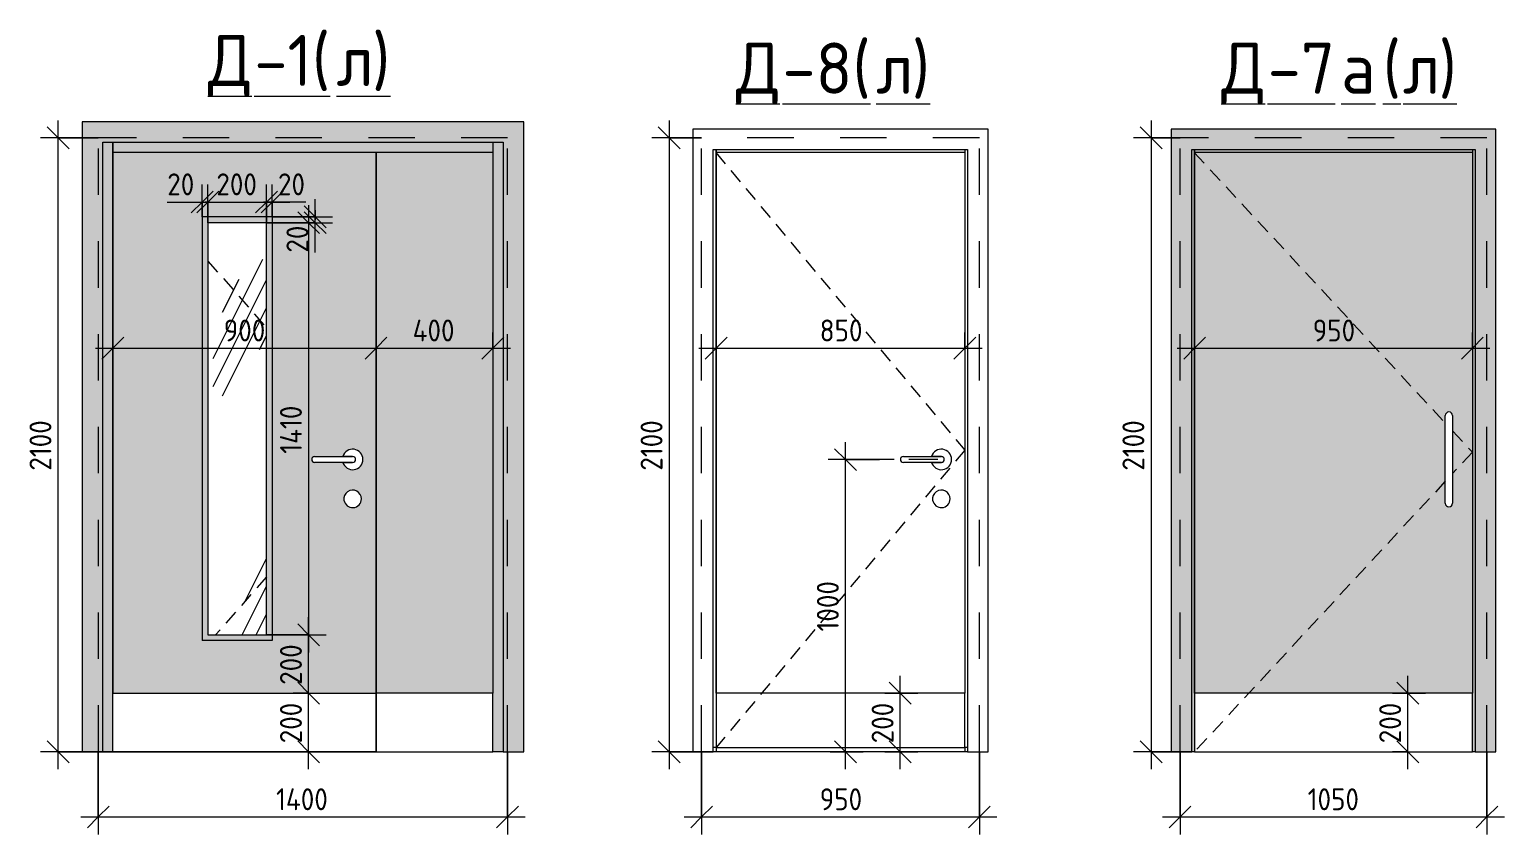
# Model space of a CAD drawing. Header units: millimetres. Extents: x 10994 to 23019, y 8176 to 23645.
# Drawn here: x 14213 to 19258, y 17829 to 20584 of the extents above; entities that cross this region are included whole.
import ezdxf

# ---------------------------------------------------------------- set-up
doc = ezdxf.new("R2010")
doc.units = ezdxf.units.MM
for name, pattern in [('200_ШТРИХ__ш1_п0_6_', [80, 50, -30]), ('ADSK_Штрих_ш2 п1', [150, 100, -50]), ('Штрих', [317.5, 158.75, -158.75])]:
    doc.linetypes.add(name, pattern=pattern)
for name, color, linetype, lineweight in [('A-ANNO-DIMS', 7, 'Continuous', 9), ('A-ANNO-DIMS-50', 7, 'Continuous', 9), ('A-DETL-1', 7, 'ADSK_Штрих_ш2 п1', 9), ('A-DOOR', 7, 'Continuous', 9), ('A-DOOR-1', 7, 'Штрих', 9), ('A-DOOR-2', 7, '200_ШТРИХ__ш1_п0_6_', 9), ('A-DOOR-FRAM', 7, 'Continuous', 9)]:
    doc.layers.add(name, color=color, linetype=linetype, lineweight=lineweight)
doc.layers.add('G-ANNO-TEXT-1', color=7, linetype='Continuous', lineweight=9, true_color=0x3c3c3c)
doc.styles.add('GOST Common', font='GOST_Common.ttf', dxfattribs={"height": 175})
doc.styles.add('ISOCPEUR', font='isocpeur.ttf', dxfattribs={"width": 0.9, "height": 75})
doc.dimstyles.new('ISO-1_5', dxfattribs={"dimscale": 304.8, "dimtxt": 74.698588, "dimasz": 0.246063, "dimexe": 0.19685, "dimexo": 0, "dimgap": 0, "dimtad": 1, "dimdec": 0, "dimrnd": 10, "dimzin": 0, "dimdsep": 46, "dimtxsty": 'ISOCPEUR', "dimblk1": 'OBLIQUE', "dimblk2": 'OBLIQUE', "dimsah": 1, "dimcen": 0.09, "dimdle": 0.19685, "dimazin": 0, "dimtfac": 1, "dimtdec": 4, "dimtix": 1, "dimtmove": 0, "dimatfit": 3, "dimfxl": 1, "dimtvp": 1, "dimtolj": 1, "dimtzin": 0, "dimarcsym": 2})
doc.dimstyles.new('ISO-1_5_1', dxfattribs={"dimscale": 304.8, "dimtxt": 74.698588, "dimasz": 0.246063, "dimexe": 0.19685, "dimexo": 0, "dimgap": 0, "dimtad": 1, "dimdec": 0, "dimrnd": 10, "dimzin": 0, "dimdsep": 46, "dimtxsty": 'ISOCPEUR', "dimblk1": 'OBLIQUE', "dimblk2": 'OBLIQUE', "dimsah": 1, "dimcen": 0.09, "dimdle": 0.19685, "dimazin": 0, "dimtfac": 1, "dimtdec": 4, "dimtix": 1, "dimtmove": 1, "dimatfit": 3, "dimfxl": 1, "dimtvp": 1, "dimtolj": 1, "dimtzin": 0, "dimarcsym": 2})

# ---------------------------------------------------------------- blocks, each defined once
blk = doc.blocks.new('Family - ___-32314413-_Двери_ 3 этаж 23-33')
at = {"layer": 'A-DOOR'}
h = blk.add_hatch(color=256, dxfattribs=at)
h.paths.add_polyline_path([(3771.7, 18312.7), (4346.7, 18312.7), (4346.7, 20162.7), (3446.7, 20162.7), (3446.7, 18312.7), (3709.2, 18312.7)])
h.paths.add_polyline_path([(3771.7, 18512.7), (3771.7, 19922.7), (3971.7, 19922.7), (3971.7, 18512.7)])
h.paths.add_polyline_path([(4268.8, 18947.7), (4261.3, 18948.1), (4254.2, 18950.4), (4247.3, 18954.9), (4242.7, 18959.7), (4238.6, 18967.4), (4237, 18973.4), (4237, 18981.5), (4238.6, 18988.3), (4242.7, 18995.5), (4247.3, 19000.6), (4253.6, 19004.7), (4260.8, 19007.1), (4268.3, 19007.6), (4275.8, 19006.3), (4282.6, 19003.1), (4288.5, 18998.3), (4292.9, 18992.2), (4295.7, 18985.2), (4296.7, 18977.7), (4295.7, 18970.2), (4293, 18963.3), (4288.6, 18957.2), (4282.9, 18952.4), (4276.1, 18949.2), (4270.8, 18948.1)])
h.paths.add_polyline_path([(4267.2, 19077.7), (4258.2, 19078.7), (4249.8, 19082), (4242.5, 19087.4), (4236.8, 19094.4), (4233.1, 19102.7), (4134.1, 19103), (4131.7, 19104), (4129.6, 19105.6), (4128, 19107.7), (4127, 19110.1), (4126.7, 19112.7), (4127, 19115.3), (4128, 19117.7), (4129.6, 19119.7), (4131.7, 19121.3), (4134.1, 19122.3), (4136.7, 19122.7), (4233.1, 19122.7), (4236.8, 19130.9), (4242.5, 19138), (4249.8, 19143.3), (4258.2, 19146.6), (4269.3, 19147.4), (4276.2, 19146.4), (4284.5, 19142.8), (4291.6, 19137.2), (4297.1, 19130), (4300.5, 19121.6), (4301.7, 19112.7), (4300.5, 19103.7), (4297.1, 19095.3), (4290.7, 19087.4), (4283.2, 19082), (4274.3, 19078.7), (4269.3, 19078)])
blk.add_hatch(color=256, dxfattribs=at).paths.add_polyline_path([(4346.7, 18312.7), (4746.7, 18312.7), (4746.7, 20162.7), (4346.7, 20162.7), (4346.7, 18562.8)])
h = blk.add_hatch(dxfattribs=at)
h.set_pattern_fill('FP_4', color=256, style=0, pattern_type=2)
h.set_pattern_definition([(63.435, (127, 63.5), (-511.167, 1533.495), [635, -381, 635, -381, -807.806]), (63.435, (127, 63.5), (-511.167, 1533.495), [-2032, 254, -553.81]), (63.435, (95.2, 95.2), (-511.167, 1533.495), [508, -635, 381, -381, -934.806]), (63.435, (95.2, 95.2), (-511.167, 1533.495), [-1905, 444.5, -490.31]), (63.435, (95.2, 190.5), (-511.167, 1533.495), [381, -762, 254, -381, -1061.806]), (63.435, (95.2, 190.5), (-511.167, 1533.495), [-1778, 571.5, -490.31]), (63.435, (190.5, 95.2), (-511.167, 1533.495), [381, -762, 317.5, -12809.3]), (63.435, (285.8, 190.5), (-511.167, 1533.495), [190.5, -952.5, 127, -12999.8]), (63.435, (127, 349.2), (-511.167, 1533.495), [127, -952.5, 127, -508, -1125.306]), (63.435, (127, 349.2), (-511.167, 1533.495), [-1714.5, 317.5, -807.81]), (63.435, (698.5, 254), (-511.167, 1533.495), [635, -952.5, 762, -503.006]), (63.435, (698.5, 158.8), (-511.167, 1533.495), [889, -635, 952.5, -376.006]), (63.435, (762, 190.5), (-511.167, 1533.495), [1016, -508, 762, -553.806]), (63.435, (857.2, 285.8), (-511.167, 1533.495), [635, -889, 508, -807.806]), (63.435, (762, 476.2), (-511.167, 1533.495), [317.5, -1270, 381, -871.306]), (63.435, (952.5, 381), (-511.167, 1533.495), [254, -1270, 254, -1061.806])])
h.paths.add_polyline_path([(3771.7, 18512.7), (3971.7, 18512.7), (3971.7, 19922.7), (3771.7, 19922.7), (3771.7, 18726)])
at = {"layer": 'A-DOOR-FRAM'}
for points in [[(3411.7, 18112.7), (3411.7, 20197.7), (4781.7, 20197.7), (4781.7, 18112.7), (4851.7, 18112.7), (4851.7, 20267.7), (3341.7, 20267.7), (3341.7, 18112.7)], [(3446.7, 18112.7), (3446.7, 20197.7), (3411.7, 20197.7), (3411.7, 18112.7)], [(3446.7, 20162.7), (4746.7, 20162.7), (4746.7, 20197.7), (3446.7, 20197.7)], [(4746.7, 18112.7), (4781.7, 18112.7), (4781.7, 20197.7), (4746.7, 20197.7), (4746.7, 18312.7)]]:
    blk.add_hatch(color=256, dxfattribs=at).paths.add_polyline_path(points)
at = {"layer": 'A-DOOR'}
for p, q in [((4346.7, 20162.7), (3446.7, 20162.7)), ((3446.7, 18312.7), (3446.7, 20162.7)), ((4346.7, 20162.7), (4346.7, 18312.7)), ((4746.7, 20162.7), (4346.7, 20162.7)), ((4346.7, 18312.7), (4346.7, 20162.7)), ((4746.7, 20162.7), (4746.7, 18312.7)), ((3991.7, 19942.7), (3751.7, 19942.7)), ((3751.7, 19942.7), (3751.7, 18492.7)), ((3991.7, 19942.7), (3991.7, 18492.7)), ((3771.7, 19922.7), (3771.7, 18512.7)), ((3971.7, 19922.7), (3771.7, 19922.7)), ((3971.7, 18512.7), (3971.7, 19922.7)), ((4136.7, 19122.7), (4266.7, 19122.7)), ((4266.7, 19102.7), (4136.7, 19102.7)), ((4266.7, 19122.7), (4233.1, 19122.7)), ((4233.1, 19102.7), (4266.7, 19102.7)), ((3991.7, 18492.7), (3751.7, 18492.7)), ((3771.7, 18512.7), (3971.7, 18512.7)), ((3446.7, 18312.7), (4346.7, 18312.7)), ((3446.7, 18112.7), (3446.7, 18312.7)), ((4346.7, 18112.7), (4346.7, 18312.7)), ((4746.7, 18312.7), (4346.7, 18312.7)), ((4346.7, 18312.7), (4346.7, 18112.7)), ((4746.7, 18112.7), (4746.7, 18312.7)), ((4346.7, 18112.7), (3446.7, 18112.7)), ((4346.7, 18112.7), (4746.7, 18112.7))]:
    blk.add_line(p, q, dxfattribs=at)
for centre, radius, start, end in [((4266.7, 19112.7), 35, 0, 163.3985), ((4136.7, 19112.7), 10, 90, 270), ((4266.7, 19112.7), 35, 196.6015, 0), ((4266.7, 19112.7), 10, 270, 90), ((4266.7, 19112.7), 10, 270, 90), ((4266.7, 18977.7), 30, 0, 188.1699), ((4266.7, 18977.7), 30, 188.1699, 0)]:
    blk.add_arc(centre, radius, start, end, dxfattribs=at)
at = {"layer": 'A-DOOR-1'}
for p, q in [((4796.7, 20212.7), (3396.7, 20212.7)), ((3396.7, 18112.7), (3396.7, 20212.7)), ((4796.7, 20212.7), (3396.7, 20212.7)), ((3396.7, 18112.7), (3396.7, 20212.7)), ((4796.7, 18112.7), (4796.7, 20212.7)), ((4796.7, 18112.7), (4796.7, 20212.7))]:
    blk.add_line(p, q, dxfattribs=at)
at = {"layer": 'A-DOOR-2'}
for p, q in [((3771.7, 19791.5), (3971.7, 19564.1)), ((3971.7, 18710.6), (3797.9, 18512.7))]:
    blk.add_line(p, q, dxfattribs=at)
at = {"layer": 'A-DOOR-FRAM'}
for p, q in [((4851.7, 20267.7), (3341.7, 20267.7)), ((3341.7, 20267.7), (3341.7, 18112.7)), ((4851.7, 18112.7), (4851.7, 20267.7)), ((3411.7, 18112.7), (3411.7, 20197.7)), ((3411.7, 20197.7), (4781.7, 20197.7)), ((3446.7, 20162.7), (3446.7, 20197.7)), ((3446.7, 20197.7), (3446.7, 18312.7)), ((4746.7, 20197.7), (4746.7, 20162.7)), ((4746.7, 20197.7), (4746.7, 18312.7)), ((4781.7, 20197.7), (4781.7, 18112.7)), ((4746.7, 20162.7), (3446.7, 20162.7)), ((3341.7, 18112.7), (3411.7, 18112.7)), ((3446.7, 18112.7), (3411.7, 18112.7)), ((4781.7, 18112.7), (4746.7, 18112.7)), ((4781.7, 18112.7), (4851.7, 18112.7))]:
    blk.add_line(p, q, dxfattribs=at)
blk = doc.blocks.new('Family - ___-32364079-_Двери_ 3 этаж 23-33')
at = {"layer": 'A-DOOR'}
for p, q in [((6360.5, 20162.7), (5510.5, 20162.7)), ((5510.5, 18312.7), (5510.5, 20162.7)), ((6360.5, 20162.7), (6360.5, 18312.7)), ((6150.5, 19122.7), (6280.5, 19122.7)), ((6280.5, 19102.7), (6150.5, 19102.7)), ((6280.5, 19122.7), (6247, 19122.7)), ((6247, 19102.7), (6280.5, 19102.7)), ((6360.5, 18312.7), (5510.5, 18312.7)), ((5510.5, 18312.7), (5510.5, 18126.7)), ((6360.5, 18126.7), (6360.5, 18312.7)), ((5510.5, 18126.7), (6360.5, 18126.7))]:
    blk.add_line(p, q, dxfattribs=at)
for centre, radius, start, end in [((6280.5, 19112.7), 35, 0, 163.3985), ((6150.5, 19112.7), 10, 90, 270), ((6280.5, 19112.7), 35, 196.6015, 0), ((6280.5, 19112.7), 10, 270, 90), ((6280.5, 19112.7), 10, 270, 90), ((6280.5, 18977.7), 30, 0, 188.1699), ((6280.5, 18977.7), 30, 188.1699, 0)]:
    blk.add_arc(centre, radius, start, end, dxfattribs=at)
at = {"layer": 'A-DOOR-1'}
for p, q in [((6410.5, 20212.7), (5460.5, 20212.7)), ((5460.5, 18112.7), (5460.5, 20212.7)), ((6410.5, 20212.7), (5460.5, 20212.7)), ((5460.5, 18112.7), (5460.5, 20212.7)), ((6410.5, 18112.7), (6410.5, 20212.7)), ((6410.5, 18112.7), (6410.5, 20212.7))]:
    blk.add_line(p, q, dxfattribs=at)
at = {"layer": 'A-DOOR-2'}
for p, q in [((5509.1, 20162.7), (6360.5, 19144.7)), ((6360.5, 19144.7), (5510.5, 18126.7))]:
    blk.add_line(p, q, dxfattribs=at)
at = {"layer": 'A-DOOR-FRAM'}
for p, q in [((6440.5, 20242.7), (5430.5, 20242.7)), ((5430.5, 20242.7), (5430.5, 18112.7)), ((6440.5, 18112.7), (6440.5, 20242.7)), ((5500.5, 18112.7), (5500.5, 20172.7)), ((5500.5, 20172.7), (6370.5, 20172.7)), ((5510.5, 20162.7), (5510.5, 20172.7)), ((5510.5, 20172.7), (5510.5, 18312.7)), ((6360.5, 20162.7), (5510.5, 20162.7)), ((6360.5, 20172.7), (6360.5, 20162.7)), ((6360.5, 20172.7), (6360.5, 18312.7)), ((6370.5, 20172.7), (6370.5, 18112.7)), ((5510.5, 18126.7), (5500.5, 18126.7)), ((5510.5, 18126.7), (5510.5, 18112.7)), ((6360.5, 18126.7), (6360.5, 18112.7)), ((6370.5, 18126.7), (6360.5, 18126.7)), ((5430.5, 18112.7), (5500.5, 18112.7)), ((5510.5, 18112.7), (5500.5, 18112.7)), ((6370.5, 18112.7), (5500.5, 18112.7)), ((6370.5, 18112.7), (6360.5, 18112.7)), ((6370.5, 18112.7), (6440.5, 18112.7))]:
    blk.add_line(p, q, dxfattribs=at)
blk = doc.blocks.new('Family - ___-32364376-_Двери_ 3 этаж 23-33')
at = {"layer": 'A-DOOR'}
h = blk.add_hatch(color=256, dxfattribs=at)
h.paths.add_polyline_path([(8097, 18312.7), (8097, 20162.7), (7147, 20162.7), (7147, 18312.7), (7543.9, 18312.7)])
h.paths.add_polyline_path([(8017, 18950.2), (8013.8, 18950.6), (8010.8, 18951.8), (8008.2, 18953.8), (8006.2, 18956.4), (8005, 18959.4), (8004.5, 18962.7), (8005, 19265.9), (8006.2, 19268.9), (8008.2, 19271.5), (8010.8, 19273.5), (8013.8, 19274.7), (8017, 19275.2), (8020.3, 19274.7), (8023.3, 19273.5), (8025.9, 19271.5), (8028.3, 19267.9), (8029.1, 19265.9), (8029.5, 19262.7), (8029.1, 18959.4), (8027.9, 18956.4), (8025.9, 18953.8), (8023.3, 18951.8), (8020.3, 18950.6)])
at = {"layer": 'A-DOOR-FRAM'}
for points in [[(8107, 18112.7), (8177, 18112.7), (8177, 20242.7), (7067, 20242.7), (7067, 18112.7), (7137, 18112.7), (7137, 20172.7), (8107, 20172.7), (8107, 18312.7)], [(7147, 18112.7), (7147, 20172.7), (7137, 20172.7), (7137, 18112.7)], [(7543.9, 20162.7), (8097, 20162.7), (8097, 20172.7), (7147, 20172.7), (7147, 20162.7)], [(8097, 18112.7), (8107, 18112.7), (8107, 20172.7), (8097, 20172.7), (8097, 18312.7)]]:
    blk.add_hatch(color=256, dxfattribs=at).paths.add_polyline_path(points)
at = {"layer": 'A-DOOR'}
for p, q in [((8097, 20162.7), (7147, 20162.7)), ((7147, 18312.7), (7147, 20162.7)), ((8097, 20162.7), (8097, 18312.7)), ((8004.5, 18962.7), (8004.5, 19262.7)), ((8029.5, 19262.7), (8029.5, 18962.7)), ((8097, 18312.7), (7147, 18312.7)), ((7147, 18312.7), (7147, 18112.7)), ((8097, 18112.7), (8097, 18312.7)), ((7147, 18112.7), (8097, 18112.7))]:
    blk.add_line(p, q, dxfattribs=at)
for centre, start, end in [((8017, 19262.7), 0, 180), ((8017, 18962.7), 180, 0)]:
    blk.add_arc(centre, 12.5, start, end, dxfattribs=at)
at = {"layer": 'A-DOOR-1'}
for p, q in [((8147, 20212.7), (7097, 20212.7)), ((7097, 18112.7), (7097, 20212.7)), ((8147, 20212.7), (7097, 20212.7)), ((7097, 18112.7), (7097, 20212.7)), ((8147, 18112.7), (8147, 20212.7)), ((8147, 18112.7), (8147, 20212.7))]:
    blk.add_line(p, q, dxfattribs=at)
at = {"layer": 'A-DOOR-2'}
for p, q in [((7145.6, 20162.7), (8004.5, 19237.3)), ((8029.5, 19210.4), (8097, 19137.7)), ((8097, 19137.7), (8029.5, 19064.8)), ((8004.5, 19037.9), (7147, 18112.7))]:
    blk.add_line(p, q, dxfattribs=at)
at = {"layer": 'A-DOOR-FRAM'}
for p, q in [((8177, 20242.7), (7067, 20242.7)), ((7067, 20242.7), (7067, 18112.7)), ((8177, 18112.7), (8177, 20242.7)), ((7137, 18112.7), (7137, 20172.7)), ((7137, 20172.7), (8107, 20172.7)), ((7147, 20162.7), (7147, 20172.7)), ((7147, 20172.7), (7147, 18312.7)), ((8097, 20162.7), (7147, 20162.7)), ((8097, 20172.7), (8097, 20162.7)), ((8097, 20172.7), (8097, 18312.7)), ((8107, 20172.7), (8107, 18112.7)), ((7067, 18112.7), (7137, 18112.7)), ((7147, 18112.7), (7137, 18112.7)), ((8107, 18112.7), (8097, 18112.7)), ((8107, 18112.7), (8177, 18112.7))]:
    blk.add_line(p, q, dxfattribs=at)
blk = doc.blocks.new('DIMBLOCK18-_Двери_ 3 этаж 23-33')
at = {"layer": 'A-ANNO-DIMS-50'}
for p, q in [((15189.6, 19862.7), (15189.6, 20002.7)), ((15043, 19942.7), (15249.6, 19942.7)), ((15189.6, 19942.7), (15043, 19942.7)), ((15189.6, 19965.1), (15189.6, 19932.7)), ((15189.6, 19820.3), (15189.6, 19965.1)), ((15023, 19922.7), (15249.6, 19922.7)), ((15189.6, 19922.7), (15023, 19922.7))]:
    blk.add_line(p, q, dxfattribs=at)
at = {"layer": 'A-ANNO-DIMS-50', "lineweight": 20}
for p, q in [((15189.6, 19942.7), (15152.1, 19980.2)), ((15189.6, 19922.7), (15152.1, 19960.2)), ((15189.6, 19942.7), (15227.1, 19905.2)), ((15189.6, 19922.7), (15227.1, 19885.2))]:
    blk.add_line(p, q, dxfattribs=at)
at = {"layer": 'A-ANNO-DIMS-50', "color": 0, "insert": (15091.6, 19820.3), "char_height": 75, "width": 113.772, "attachment_point": 1, "rotation": 90, "line_spacing_factor": 1.149209, "style": 'ISOCPEUR'}
blk.add_mtext('20', dxfattribs=at)
blk = doc.blocks.new('_Oblique')
at = {"color": 0, "linetype": 'ByBlock', "lineweight": -2}
blk.add_line((-0.5, -0.5), (0.5, 0.5), dxfattribs=at)
blk = doc.blocks.new('DIMBLOCK19-_Двери_ 3 этаж 23-33')
at = {"layer": 'A-ANNO-DIMS-50'}
for p, q in [((15167.5, 19982.7), (15167.5, 18452.7)), ((15023, 19922.7), (15227.5, 19922.7)), ((15167.5, 19922.7), (15023, 19922.7)), ((15023, 18512.7), (15227.5, 18512.7)), ((15167.5, 18512.7), (15023, 18512.7))]:
    blk.add_line(p, q, dxfattribs=at)
at = {"layer": 'A-ANNO-DIMS-50', "lineweight": 20}
for p, q in [((15167.5, 19922.7), (15130, 19960.2)), ((15167.5, 19922.7), (15205, 19885.2)), ((15167.5, 18512.7), (15130, 18550.2)), ((15167.5, 18512.7), (15205, 18475.2))]:
    blk.add_line(p, q, dxfattribs=at)
at = {"layer": 'A-ANNO-DIMS-50', "color": 0, "insert": (15069.5, 19132.2), "char_height": 75, "width": 205.134, "attachment_point": 1, "rotation": 90, "line_spacing_factor": 1.149209, "style": 'ISOCPEUR'}
blk.add_mtext('1410', dxfattribs=at)
blk = doc.blocks.new('DIMBLOCK20-_Двери_ 3 этаж 23-33')
at = {"layer": 'A-ANNO-DIMS-50', "lineweight": 20}
for p, q in [((15167.5, 18312.7), (15130, 18350.2)), ((15167.5, 18312.7), (15205, 18275.2)), ((15167.5, 18112.7), (15130, 18150.2)), ((15167.5, 18112.7), (15205, 18075.2))]:
    blk.add_line(p, q, dxfattribs=at)
at = {"layer": 'A-ANNO-DIMS-50'}
for p, q in [((15114.4, 18312.7), (15227.5, 18312.7)), ((15167.5, 18312.7), (15114.4, 18312.7)), ((15167.5, 18052.7), (15167.5, 18312.7)), ((15114.4, 18112.7), (15227.5, 18112.7)), ((15167.5, 18112.7), (15114.4, 18112.7))]:
    blk.add_line(p, q, dxfattribs=at)
at = {"layer": 'A-ANNO-DIMS-50', "color": 0, "insert": (15069.5, 18141.6), "char_height": 75, "width": 170.658, "attachment_point": 1, "rotation": 90, "line_spacing_factor": 1.149209, "style": 'ISOCPEUR'}
blk.add_mtext('200', dxfattribs=at)
blk = doc.blocks.new('DIMBLOCK21-_Двери_ 3 этаж 23-33')
at = {"layer": 'A-ANNO-DIMS-50'}
for p, q in [((15167.5, 18312.7), (15167.5, 18572.7)), ((15023, 18512.7), (15227.5, 18512.7)), ((15167.5, 18512.7), (15023, 18512.7)), ((15114.4, 18312.7), (15227.5, 18312.7)), ((15167.5, 18312.7), (15114.4, 18312.7))]:
    blk.add_line(p, q, dxfattribs=at)
at = {"layer": 'A-ANNO-DIMS-50', "lineweight": 20}
for p, q in [((15167.5, 18512.7), (15130, 18550.2)), ((15167.5, 18512.7), (15205, 18475.2)), ((15167.5, 18312.7), (15130, 18350.2)), ((15167.5, 18312.7), (15205, 18275.2))]:
    blk.add_line(p, q, dxfattribs=at)
at = {"layer": 'A-ANNO-DIMS-50', "color": 0, "insert": (15069.5, 18341.6), "char_height": 75, "width": 170.658, "attachment_point": 1, "rotation": 90, "line_spacing_factor": 1.149209, "style": 'ISOCPEUR'}
blk.add_mtext('200', dxfattribs=at)
blk = doc.blocks.new('DIMBLOCK22-_Двери_ 3 этаж 23-33')
at = {"layer": 'A-ANNO-DIMS-50'}
for p, q in [((14498, 19546.5), (14498, 19433.4)), ((14498, 19493.4), (14498, 19546.5)), ((15398, 18312.7), (15398, 19553.4)), ((14438, 19493.4), (15398, 19493.4)), ((15398, 19493.4), (15398, 18312.7))]:
    blk.add_line(p, q, dxfattribs=at)
at = {"layer": 'A-ANNO-DIMS-50', "lineweight": 20}
for p, q in [((14498, 19493.4), (14535.5, 19530.9)), ((15398, 19493.4), (15435.5, 19530.9)), ((14498, 19493.4), (14460.5, 19455.9)), ((15398, 19493.4), (15360.5, 19455.9))]:
    blk.add_line(p, q, dxfattribs=at)
at = {"layer": 'A-ANNO-DIMS-50', "color": 0, "insert": (14876.9, 19591.4), "char_height": 75, "width": 170.658, "attachment_point": 1, "line_spacing_factor": 1.149209, "style": 'ISOCPEUR'}
blk.add_mtext('900', dxfattribs=at)
blk = doc.blocks.new('DIMBLOCK23-_Двери_ 3 этаж 23-33')
at = {"layer": 'A-ANNO-DIMS-50'}
for p, q in [((15398, 18312.7), (15398, 19553.4)), ((15798, 19546.5), (15798, 19433.4)), ((15798, 19493.4), (15798, 19546.5)), ((15398, 19493.4), (15858, 19493.4)), ((15398, 19493.4), (15398, 18312.7))]:
    blk.add_line(p, q, dxfattribs=at)
at = {"layer": 'A-ANNO-DIMS-50', "lineweight": 20}
for p, q in [((15398, 19493.4), (15435.5, 19530.9)), ((15798, 19493.4), (15835.5, 19530.9)), ((15398, 19493.4), (15360.5, 19455.9)), ((15798, 19493.4), (15760.5, 19455.9))]:
    blk.add_line(p, q, dxfattribs=at)
at = {"layer": 'A-ANNO-DIMS-50', "color": 0, "insert": (15523.3, 19591.4), "char_height": 75, "width": 179.277, "attachment_point": 1, "line_spacing_factor": 1.149209, "style": 'ISOCPEUR'}
blk.add_mtext('400', dxfattribs=at)
blk = doc.blocks.new('DIMBLOCK24-_Двери_ 3 этаж 23-33')
at = {"layer": 'A-ANNO-DIMS-50'}
for p, q in [((14448, 18112.7), (14448, 17829.5)), ((14448, 17889.5), (14448, 18112.7)), ((15848, 18112.7), (15848, 17829.5)), ((15848, 17889.5), (15848, 18112.7)), ((14388, 17889.5), (15908, 17889.5))]:
    blk.add_line(p, q, dxfattribs=at)
at = {"layer": 'A-ANNO-DIMS-50', "lineweight": 20}
for p, q in [((14448, 17889.5), (14485.5, 17927)), ((15848, 17889.5), (15885.5, 17927)), ((14448, 17889.5), (14410.5, 17852)), ((15848, 17889.5), (15810.5, 17852))]:
    blk.add_line(p, q, dxfattribs=at)
at = {"layer": 'A-ANNO-DIMS-50', "color": 0, "insert": (15056.1, 17987.5), "char_height": 75, "width": 220.648, "attachment_point": 1, "line_spacing_factor": 1.149209, "style": 'ISOCPEUR'}
blk.add_mtext('1400', dxfattribs=at)
blk = doc.blocks.new('DIMBLOCK25-_Двери_ 3 этаж 23-33')
at = {"layer": 'A-ANNO-DIMS-50', "lineweight": 20}
for p, q in [((14310.6, 20212.7), (14273.1, 20250.2)), ((14310.6, 20212.7), (14348.1, 20175.2)), ((14310.6, 18112.7), (14273.1, 18150.2)), ((14310.6, 18112.7), (14348.1, 18075.2))]:
    blk.add_line(p, q, dxfattribs=at)
at = {"layer": 'A-ANNO-DIMS-50'}
for p, q in [((14310.6, 18052.7), (14310.6, 20272.7)), ((14448, 20212.7), (14250.6, 20212.7)), ((14310.6, 20212.7), (14448, 20212.7)), ((15398, 18112.7), (14250.6, 18112.7)), ((14310.6, 18112.7), (15398, 18112.7))]:
    blk.add_line(p, q, dxfattribs=at)
at = {"layer": 'A-ANNO-DIMS-50', "color": 0, "insert": (14212.6, 19074.3), "char_height": 75, "width": 212.029, "attachment_point": 1, "rotation": 90, "line_spacing_factor": 1.149209, "style": 'ISOCPEUR'}
blk.add_mtext('2100', dxfattribs=at)
blk = doc.blocks.new('DIMBLOCK33-_Двери_ 3 этаж 23-33')
at = {"layer": 'A-ANNO-DIMS-50'}
for p, q in [((14803, 19942.7), (14803, 20053.4)), ((14823, 19922.7), (14823, 20053.4)), ((14683.9, 19993.4), (14828.7, 19993.4)), ((14743, 19993.4), (14823, 19993.4)), ((14803, 19993.4), (14803, 19942.7)), ((14828.7, 19993.4), (14813, 19993.4)), ((14823, 19993.4), (14823, 19922.7))]:
    blk.add_line(p, q, dxfattribs=at)
at = {"layer": 'A-ANNO-DIMS-50', "lineweight": 20}
for p, q in [((14803, 19993.4), (14765.5, 19955.9)), ((14823, 19993.4), (14785.5, 19955.9)), ((14803, 19993.4), (14840.5, 20030.9)), ((14823, 19993.4), (14860.5, 20030.9))]:
    blk.add_line(p, q, dxfattribs=at)
at = {"layer": 'A-ANNO-DIMS-50', "color": 0, "insert": (14683.9, 20091.4), "char_height": 75, "width": 113.772, "attachment_point": 1, "line_spacing_factor": 1.149209, "style": 'ISOCPEUR'}
blk.add_mtext('20', dxfattribs=at)
blk = doc.blocks.new('DIMBLOCK34-_Двери_ 3 этаж 23-33')
at = {"layer": 'A-ANNO-DIMS-50'}
for p, q in [((14823, 19922.7), (14823, 20053.4)), ((15023, 19922.7), (15023, 20053.4)), ((14823, 19993.4), (15023, 19993.4)), ((14823, 19993.4), (14823, 19922.7)), ((15023, 19993.4), (15023, 19922.7))]:
    blk.add_line(p, q, dxfattribs=at)
at = {"layer": 'A-ANNO-DIMS-50', "lineweight": 20}
for p, q in [((14823, 19993.4), (14785.5, 19955.9)), ((14823, 19993.4), (14860.5, 20030.9)), ((15023, 19993.4), (14985.5, 19955.9)), ((15023, 19993.4), (15060.5, 20030.9))]:
    blk.add_line(p, q, dxfattribs=at)
at = {"layer": 'A-ANNO-DIMS-50', "color": 0, "insert": (14851.9, 20091.4), "char_height": 75, "width": 170.658, "attachment_point": 1, "line_spacing_factor": 1.149209, "style": 'ISOCPEUR'}
blk.add_mtext('200', dxfattribs=at)
blk = doc.blocks.new('DIMBLOCK35-_Двери_ 3 этаж 23-33')
at = {"layer": 'A-ANNO-DIMS-50'}
for p, q in [((15023, 19922.7), (15023, 20053.4)), ((15043, 19942.7), (15043, 20053.4)), ((15012.6, 19993.4), (15033, 19993.4)), ((15157.4, 19993.4), (15012.6, 19993.4)), ((15023, 19993.4), (15103, 19993.4)), ((15023, 19993.4), (15023, 19922.7)), ((15043, 19993.4), (15043, 19942.7))]:
    blk.add_line(p, q, dxfattribs=at)
at = {"layer": 'A-ANNO-DIMS-50', "lineweight": 20}
for p, q in [((15023, 19993.4), (14985.5, 19955.9)), ((15043, 19993.4), (15005.5, 19955.9)), ((15023, 19993.4), (15060.5, 20030.9)), ((15043, 19993.4), (15080.5, 20030.9))]:
    blk.add_line(p, q, dxfattribs=at)
at = {"layer": 'A-ANNO-DIMS-50', "color": 0, "insert": (15062.6, 20091.4), "char_height": 75, "width": 113.772, "attachment_point": 1, "line_spacing_factor": 1.149209, "style": 'ISOCPEUR'}
blk.add_mtext('20', dxfattribs=at)
blk = doc.blocks.new('DIMBLOCK68-_Двери_ 3 этаж 23-33')
at = {"layer": 'A-ANNO-DIMS-50', "lineweight": 20}
for p, q in [((16401.1, 20212.7), (16363.6, 20250.2)), ((16401.1, 20212.7), (16438.6, 20175.2)), ((16401.1, 18112.7), (16363.6, 18150.2)), ((16401.1, 18112.7), (16438.6, 18075.2))]:
    blk.add_line(p, q, dxfattribs=at)
at = {"layer": 'A-ANNO-DIMS-50'}
for p, q in [((16401.1, 20272.7), (16401.1, 18052.7)), ((16511.9, 20212.7), (16341.1, 20212.7)), ((16401.1, 20212.7), (16511.9, 20212.7)), ((16551.9, 18112.7), (16341.1, 18112.7)), ((16401.1, 18112.7), (16551.9, 18112.7))]:
    blk.add_line(p, q, dxfattribs=at)
at = {"layer": 'A-ANNO-DIMS-50', "color": 0, "insert": (16303.1, 19074.3), "char_height": 75, "width": 212.029, "attachment_point": 1, "rotation": 90, "line_spacing_factor": 1.149209, "style": 'ISOCPEUR'}
blk.add_mtext('2100', dxfattribs=at)
blk = doc.blocks.new('DIMBLOCK69-_Двери_ 3 этаж 23-33')
at = {"layer": 'A-ANNO-DIMS-50'}
for p, q in [((16511.9, 18112.7), (16511.9, 17829.5)), ((16511.9, 17889.5), (16511.9, 18112.7)), ((17461.9, 18112.7), (17461.9, 17829.5)), ((17461.9, 17889.5), (17461.9, 18112.7)), ((16451.9, 17889.5), (17521.9, 17889.5))]:
    blk.add_line(p, q, dxfattribs=at)
at = {"layer": 'A-ANNO-DIMS-50', "lineweight": 20}
for p, q in [((16511.9, 17889.5), (16549.4, 17927)), ((17461.9, 17889.5), (17499.4, 17927)), ((16511.9, 17889.5), (16474.4, 17852)), ((17461.9, 17889.5), (17424.4, 17852))]:
    blk.add_line(p, q, dxfattribs=at)
at = {"layer": 'A-ANNO-DIMS-50', "color": 0, "insert": (16915.8, 17987.5), "char_height": 75, "width": 170.658, "attachment_point": 1, "line_spacing_factor": 1.149209, "style": 'ISOCPEUR'}
blk.add_mtext('950', dxfattribs=at)
blk = doc.blocks.new('DIMBLOCK70-_Двери_ 3 этаж 23-33')
at = {"layer": 'A-ANNO-DIMS-50'}
for p, q in [((16561.9, 19546.5), (16561.9, 19433.4)), ((16561.9, 19493.4), (16561.9, 19546.5)), ((17411.9, 19546.5), (17411.9, 19433.4)), ((17411.9, 19493.4), (17411.9, 19546.5)), ((16501.9, 19493.4), (17471.9, 19493.4))]:
    blk.add_line(p, q, dxfattribs=at)
at = {"layer": 'A-ANNO-DIMS-50', "lineweight": 20}
for p, q in [((16561.9, 19493.4), (16599.4, 19530.9)), ((17411.9, 19493.4), (17449.4, 19530.9)), ((16561.9, 19493.4), (16524.4, 19455.9)), ((17411.9, 19493.4), (17374.4, 19455.9))]:
    blk.add_line(p, q, dxfattribs=at)
at = {"layer": 'A-ANNO-DIMS-50', "color": 0, "insert": (16915.8, 19591.4), "char_height": 75, "width": 170.658, "attachment_point": 1, "line_spacing_factor": 1.149209, "style": 'ISOCPEUR'}
blk.add_mtext('850', dxfattribs=at)
blk = doc.blocks.new('DIMBLOCK71-_Двери_ 3 этаж 23-33')
at = {"layer": 'A-ANNO-DIMS-50'}
for p, q in [((17191.4, 18052.7), (17191.4, 18372.7)), ((17138.3, 18312.7), (17251.4, 18312.7)), ((17191.4, 18312.7), (17138.3, 18312.7)), ((17138.3, 18112.7), (17251.4, 18112.7)), ((17191.4, 18112.7), (17138.3, 18112.7))]:
    blk.add_line(p, q, dxfattribs=at)
at = {"layer": 'A-ANNO-DIMS-50', "lineweight": 20}
for p, q in [((17191.4, 18312.7), (17153.9, 18350.2)), ((17191.4, 18312.7), (17228.9, 18275.2)), ((17191.4, 18112.7), (17153.9, 18150.2)), ((17191.4, 18112.7), (17228.9, 18075.2))]:
    blk.add_line(p, q, dxfattribs=at)
at = {"layer": 'A-ANNO-DIMS-50', "color": 0, "insert": (17093.4, 18141.6), "char_height": 75, "width": 170.658, "attachment_point": 1, "rotation": 90, "line_spacing_factor": 1.149209, "style": 'ISOCPEUR'}
blk.add_mtext('200', dxfattribs=at)
blk = doc.blocks.new('DIMBLOCK72-_Двери_ 3 этаж 23-33')
at = {"layer": 'A-ANNO-DIMS-50', "lineweight": 20}
for p, q in [((17004.2, 19112), (16966.7, 19149.5)), ((17004.2, 19112), (17041.7, 19074.5)), ((17004.2, 18112.7), (16966.7, 18150.2)), ((17004.2, 18112.7), (17041.7, 18075.2))]:
    blk.add_line(p, q, dxfattribs=at)
at = {"layer": 'A-ANNO-DIMS-50'}
for p, q in [((17004.2, 18052.7), (17004.2, 19172)), ((17120.3, 19112), (16944.2, 19112)), ((17004.2, 19112), (17120.3, 19112)), ((16951.1, 18112.7), (17064.2, 18112.7)), ((17004.2, 18112.7), (16951.1, 18112.7))]:
    blk.add_line(p, q, dxfattribs=at)
at = {"layer": 'A-ANNO-DIMS-50', "color": 0, "insert": (16906.2, 18524), "char_height": 75, "width": 212.029, "attachment_point": 1, "rotation": 90, "line_spacing_factor": 1.149209, "style": 'ISOCPEUR'}
blk.add_mtext('1000', dxfattribs=at)
blk = doc.blocks.new('DIMBLOCK73-_Двери_ 3 этаж 23-33')
at = {"layer": 'A-ANNO-DIMS-50', "lineweight": 20}
for p, q in [((18049.4, 20212.7), (18011.9, 20250.2)), ((18049.4, 20212.7), (18086.9, 20175.2)), ((18049.4, 18112.7), (18011.9, 18150.2)), ((18049.4, 18112.7), (18086.9, 18075.2))]:
    blk.add_line(p, q, dxfattribs=at)
at = {"layer": 'A-ANNO-DIMS-50'}
for p, q in [((18049.4, 20272.7), (18049.4, 18052.7)), ((18148.4, 20212.7), (17989.4, 20212.7)), ((18049.4, 20212.7), (18148.4, 20212.7)), ((18188.4, 18112.7), (17989.4, 18112.7)), ((18049.4, 18112.7), (18188.4, 18112.7))]:
    blk.add_line(p, q, dxfattribs=at)
at = {"layer": 'A-ANNO-DIMS-50', "color": 0, "insert": (17951.4, 19074.3), "char_height": 75, "width": 212.029, "attachment_point": 1, "rotation": 90, "line_spacing_factor": 1.149209, "style": 'ISOCPEUR'}
blk.add_mtext('2100', dxfattribs=at)
blk = doc.blocks.new('DIMBLOCK74-_Двери_ 3 этаж 23-33')
at = {"layer": 'A-ANNO-DIMS-50'}
for p, q in [((18148.4, 18112.7), (18148.4, 17829.5)), ((18148.4, 17889.5), (18148.4, 18112.7)), ((19198.4, 18112.7), (19198.4, 17829.5)), ((19198.4, 17889.5), (19198.4, 18112.7)), ((18088.4, 17889.5), (19258.4, 17889.5))]:
    blk.add_line(p, q, dxfattribs=at)
at = {"layer": 'A-ANNO-DIMS-50', "lineweight": 20}
for p, q in [((18148.4, 17889.5), (18185.9, 17927)), ((19198.4, 17889.5), (19235.9, 17927)), ((18148.4, 17889.5), (18110.9, 17852)), ((19198.4, 17889.5), (19160.9, 17852))]:
    blk.add_line(p, q, dxfattribs=at)
at = {"layer": 'A-ANNO-DIMS-50', "color": 0, "insert": (18585, 17987.5), "char_height": 75, "width": 212.029, "attachment_point": 1, "line_spacing_factor": 1.149209, "style": 'ISOCPEUR'}
blk.add_mtext('1050', dxfattribs=at)
blk = doc.blocks.new('DIMBLOCK75-_Двери_ 3 этаж 23-33')
at = {"layer": 'A-ANNO-DIMS-50'}
for p, q in [((18198.4, 19546.5), (18198.4, 19433.4)), ((18198.4, 19493.4), (18198.4, 19546.5)), ((19148.4, 19546.5), (19148.4, 19433.4)), ((19148.4, 19493.4), (19148.4, 19546.5)), ((18138.4, 19493.4), (19208.4, 19493.4))]:
    blk.add_line(p, q, dxfattribs=at)
at = {"layer": 'A-ANNO-DIMS-50', "lineweight": 20}
for p, q in [((18198.4, 19493.4), (18235.9, 19530.9)), ((19148.4, 19493.4), (19185.9, 19530.9)), ((18198.4, 19493.4), (18160.9, 19455.9)), ((19148.4, 19493.4), (19110.9, 19455.9))]:
    blk.add_line(p, q, dxfattribs=at)
at = {"layer": 'A-ANNO-DIMS-50', "color": 0, "insert": (18602.3, 19591.4), "char_height": 75, "width": 170.658, "attachment_point": 1, "line_spacing_factor": 1.149209, "style": 'ISOCPEUR'}
blk.add_mtext('950', dxfattribs=at)
blk = doc.blocks.new('DIMBLOCK76-_Двери_ 3 этаж 23-33')
at = {"layer": 'A-ANNO-DIMS-50'}
for p, q in [((18927.9, 18052.7), (18927.9, 18372.7)), ((18874.8, 18312.7), (18987.9, 18312.7)), ((18927.9, 18312.7), (18874.8, 18312.7)), ((18874.8, 18112.7), (18987.9, 18112.7)), ((18927.9, 18112.7), (18874.8, 18112.7))]:
    blk.add_line(p, q, dxfattribs=at)
at = {"layer": 'A-ANNO-DIMS-50', "lineweight": 20}
for p, q in [((18927.9, 18312.7), (18890.4, 18350.2)), ((18927.9, 18312.7), (18965.4, 18275.2)), ((18927.9, 18112.7), (18890.4, 18150.2)), ((18927.9, 18112.7), (18965.4, 18075.2))]:
    blk.add_line(p, q, dxfattribs=at)
at = {"layer": 'A-ANNO-DIMS-50', "color": 0, "insert": (18829.9, 18141.6), "char_height": 75, "width": 170.658, "attachment_point": 1, "rotation": 90, "line_spacing_factor": 1.149209, "style": 'ISOCPEUR'}
blk.add_mtext('200', dxfattribs=at)

msp = doc.modelspace()

# ---------------------------------------------------------------- linework, layer by layer
at = {"layer": 'A-DETL-1'}
msp.add_line((17320.3, 19112), (17120.3, 19112), dxfattribs=at)

# ---------------------------------------------------------------- block references
at = {"layer": 'A-DOOR'}
for name in ['Family - ___-32314413-_Двери_ 3 этаж 23-33', 'Family - ___-32364079-_Двери_ 3 этаж 23-33', 'Family - ___-32364376-_Двери_ 3 этаж 23-33']:
    msp.add_blockref(name, (11051.4, 0), dxfattribs=at)

# ---------------------------------------------------------------- texts
at = {"layer": 'G-ANNO-TEXT-1', "char_height": 175, "attachment_point": 1, "style": 'GOST Common'}
for s, insert, width in [('\\L\\fGOST Common|b0|i0|c204|p34|;\\LД', (14822.8, 20565.4), 192.405), ('\\L-1(', (14981.5, 20565.4), 340.717), ('\\L\\fGOST Common|b0|i0|c204|p34|;\\L)', (15385, 20565.4), 84.177), ('\\L\\fGOST Common|b0|i0|c204|p34|;\\LД', (16629.4, 20538.8), 192.405), ('\\L-8(', (16788.1, 20538.8), 388.818), ('\\L\\fGOST Common|b0|i0|c204|p34|;\\L)', (17231.3, 20538.8), 84.177), ('\\L\\fGOST Common|b0|i0|c204|p34|;\\LД', (18289.4, 20538.8), 192.405), ('\\L-7', (18448.1, 20538.8), 304.641), ('\\L\\fGOST Common|b0|i0|c204|p34|;\\L(', (18841.7, 20538.8), 84.177), ('\\L\\fGOST Common|b0|i0|c204|p34|;\\L)', (19033.5, 20538.8), 84.177), ('\\L\\fGOST Common|b0|i0|c204|p34|;\\Lл', (15262.7, 20565.4), 148.312), ('\\L\\fGOST Common|b0|i0|c204|p34|;\\Lл', (17109, 20538.8), 148.312), ('\\L\\fGOST Common|b0|i0|c204|p34|;\\Lа', (18699.5, 20538.8), 172.363), ('\\L\\fGOST Common|b0|i0|c204|p34|;\\Lл', (18911.2, 20538.8), 148.312)]:
    msp.add_mtext(s, dxfattribs=dict(at, insert=insert, width=width))

# ---------------------------------------------------------------- dimensions: what is measured, and where the dimension line sits
at = {"layer": 'A-ANNO-DIMS'}
for base, p1, p2, override, picture, middle in [((14310.6, 20212.7), (15398, 18112.7), (14448, 20212.7), {"dimpost": '<>', "dimfxl": 2304.886114}, 'DIMBLOCK25-_Двери_ 3 этаж 23-33', (14273.1, 19162.7)), ((16401.1, 18112.7), (16511.9, 20212.7), (16551.9, 18112.7), {"dimpost": '<>', "dimfxl": 2100.380918}, 'DIMBLOCK68-_Двери_ 3 этаж 23-33', (16363.6, 19162.7)), ((18049.4, 18112.7), (18148.4, 20212.7), (18188.4, 18112.7), {"dimpost": '<>', "dimfxl": 2100.380918}, 'DIMBLOCK73-_Двери_ 3 этаж 23-33', (18011.9, 19162.7)), ((15167.5, 18512.7), (15023, 19922.7), (15023, 18512.7), {"dimpost": '<>', "dimfxl": 1410}, 'DIMBLOCK19-_Двери_ 3 этаж 23-33', (15130, 19217.7)), ((17004.2, 19112), (16951.1, 18112.7), (17120.3, 19112), {"dimpost": '<>', "dimfxl": 1013.519792}, 'DIMBLOCK72-_Двери_ 3 этаж 23-33', (16966.7, 18612.3)), ((15167.5, 18512.7), (15114.4, 18312.7), (15023, 18512.7), {"dimpost": '<>', "dimfxl": 219.896287}, 'DIMBLOCK21-_Двери_ 3 этаж 23-33', (15130, 18412.7)), ((17191.4, 18312.7), (17138.3, 18112.7), (17138.3, 18312.7), {"dimpost": '<>', "dimfxl": 200}, 'DIMBLOCK71-_Двери_ 3 этаж 23-33', (17153.9, 18212.7)), ((18927.9, 18312.7), (18874.8, 18112.7), (18874.8, 18312.7), {"dimpost": '<>', "dimfxl": 200}, 'DIMBLOCK76-_Двери_ 3 этаж 23-33', (18890.4, 18212.7)), ((15167.5, 18312.7), (15114.4, 18112.7), (15114.4, 18312.7), {"dimpost": '<>', "dimfxl": 200}, 'DIMBLOCK20-_Двери_ 3 этаж 23-33', (15130, 18212.7))]:
    dim = msp.add_linear_dim(base=base, p1=p1, p2=p2, angle=90, dimstyle='ISO-1_5', override=override, dxfattribs=at)
    dim.commit()
    dim.dimension.update_dxf_attribs({"geometry": picture, "text_midpoint": middle})
for base, p1, p2, picture, middle in [((14823, 19993.4), (14803, 19942.7), (14823, 19922.7), 'DIMBLOCK33-_Двери_ 3 этаж 23-33', (14740.8, 20041.4)), ((15043, 19993.4), (15023, 19922.7), (15043, 19942.7), 'DIMBLOCK35-_Двери_ 3 этаж 23-33', (15119.5, 20041.4))]:
    dim = msp.add_linear_dim(base=base, p1=p1, p2=p2, dimstyle='ISO-1_5_1', override={"dimpost": '<>', "dimfxl": 28.284271}, dxfattribs=at)
    dim.commit()
    dim.dimension.update_dxf_attribs({"geometry": picture, "text_midpoint": middle, "dimtype": 160})
for base, p1, p2, override, picture, middle in [((15023, 19993.4), (14823, 19922.7), (15023, 19922.7), {"dimpost": '<>', "dimfxl": 200}, 'DIMBLOCK34-_Двери_ 3 этаж 23-33', (14923, 20030.9)), ((15398, 19493.4), (14498, 19546.5), (15398, 18312.7), {"dimpost": '<>', "dimfxl": 1527.16939}, 'DIMBLOCK22-_Двери_ 3 этаж 23-33', (14948, 19530.9)), ((15798, 19493.4), (15398, 18312.7), (15798, 19546.5), {"dimpost": '<>', "dimfxl": 1297.014397}, 'DIMBLOCK23-_Двери_ 3 этаж 23-33', (15598, 19530.9)), ((17411.9, 19493.4), (16561.9, 19546.5), (17411.9, 19546.5), {"dimpost": '<>', "dimfxl": 850}, 'DIMBLOCK70-_Двери_ 3 этаж 23-33', (16986.9, 19530.9)), ((19148.4, 19493.4), (18198.4, 19546.5), (19148.4, 19546.5), {"dimpost": '<>', "dimfxl": 950}, 'DIMBLOCK75-_Двери_ 3 этаж 23-33', (18673.4, 19530.9)), ((15848, 17889.5), (14448, 18112.7), (15848, 18112.7), {"dimpost": '<>', "dimfxl": 1400}, 'DIMBLOCK24-_Двери_ 3 этаж 23-33', (15148, 17927)), ((17461.9, 17889.5), (16511.9, 18112.7), (17461.9, 18112.7), {"dimpost": '<>', "dimfxl": 950}, 'DIMBLOCK69-_Двери_ 3 этаж 23-33', (16986.9, 17927)), ((19198.4, 17889.5), (18148.4, 18112.7), (19198.4, 18112.7), {"dimpost": '<>', "dimfxl": 1050}, 'DIMBLOCK74-_Двери_ 3 этаж 23-33', (18673.4, 17927))]:
    dim = msp.add_linear_dim(base=base, p1=p1, p2=p2, dimstyle='ISO-1_5', override=override, dxfattribs=at)
    dim.commit()
    dim.dimension.update_dxf_attribs({"geometry": picture, "text_midpoint": middle})
dim = msp.add_linear_dim(base=(15189.6, 19942.7), p1=(15023, 19922.7), p2=(15043, 19942.7), angle=90, dimstyle='ISO-1_5_1', override={"dimpost": '<>', "dimfxl": 28.284271}, dxfattribs=at)
dim.commit()
dim.dimension.update_dxf_attribs({"geometry": 'DIMBLOCK18-_Двери_ 3 этаж 23-33', "text_midpoint": (15141.6, 19877.2), "dimtype": 160, "text_rotation": 90})

doc.saveas('drawing.dxf')
